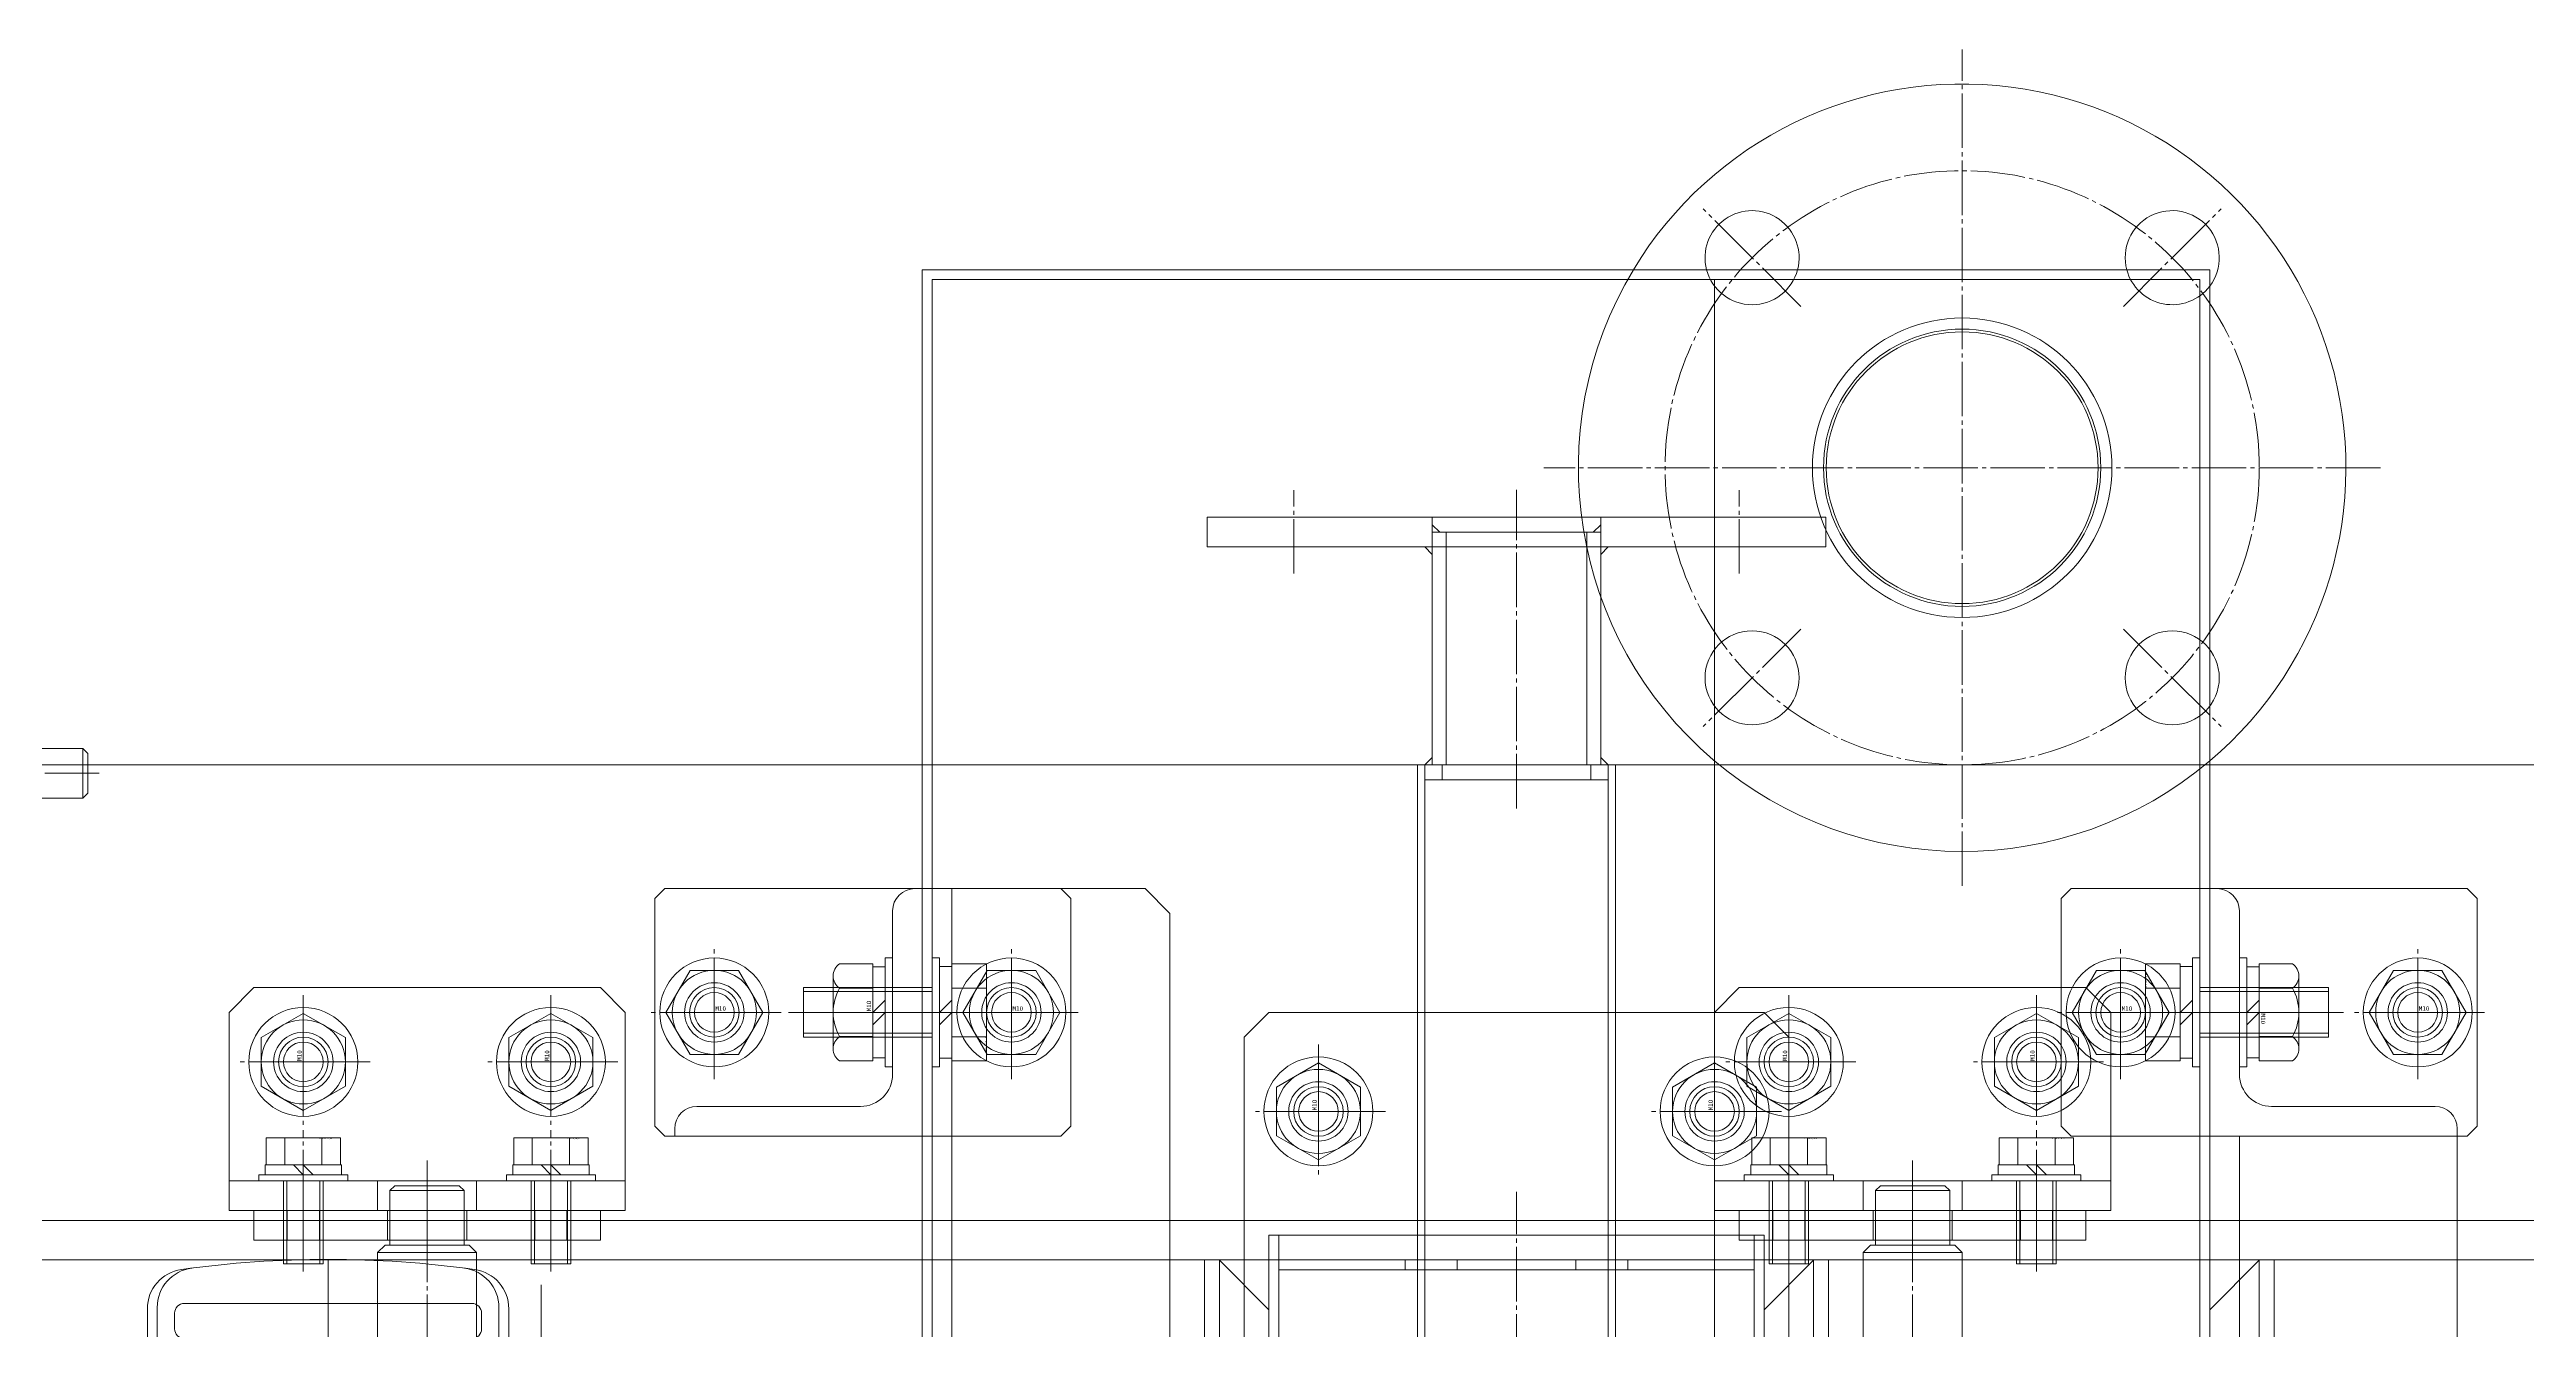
# Model space of a CAD drawing. Units: millimetres at full size. Extents: x -21196 to 21204, y -11807 to 11807.
# Drawn here: x -8276 to -7776, y -1444 to -1186 of the extents above; entities that cross this region are included whole.
import ezdxf
from ezdxf.enums import TextEntityAlignment as Align

# ---------------------------------------------------------------- set-up
doc = ezdxf.new("R2010")
doc.units = ezdxf.units.MM
doc.header["$LTSCALE"] = 0.5
doc.linetypes.add('USER4', pattern=[27.1, 22, -1.7, 1.7, -1.7])
doc.layers.add('1-0_設備-5(241129配置図菊池追記(立面図).jww)(機器配置図 260128.dwg)', color=7, linetype='Continuous', lineweight=9)
doc.styles.add('ＭＳ ゴシック', font='')
doc.styles.get('ＭＳ ゴシック').set_extended_font_data('MS Gothic')

msp = doc.modelspace()

# ---------------------------------------------------------------- linework, layer by layer
at = {"layer": '1-0_設備-5(241129配置図菊池追記(立面図).jww)(機器配置図 260128.dwg)', "linetype": 'USER4'}
for p, q in [((-7889.5215, -1354.6113), (-7889.5215, -1185.6831)), ((-7922.0952, -1237.5735), (-7941.8007, -1217.868)), ((-7856.9479, -1237.5735), (-7837.2424, -1217.868)), ((-7805.0574, -1270.1472), (-7973.9856, -1270.1472)), ((-8024.5215, -1291.5154), (-8024.5215, -1274.7023)), ((-7979.5215, -1338.9432), (-7979.5215, -1274.6367)), ((-7934.5215, -1291.5154), (-7934.5215, -1274.7023)), ((-7922.0952, -1302.7208), (-7941.8007, -1322.4263)), ((-7856.9479, -1302.7208), (-7837.2424, -1322.4263)), ((-8265.748, -1331.8471), (-8450.6373, -1331.8471)), ((-8141.5215, -1393.6594), (-8141.5215, -1366.6349)), ((-8141.5215, -1393.6594), (-8141.5215, -1366.6349)), ((-8141.5215, -1369.8581), (-8141.5215, -1390.4362)), ((-8141.5215, -1369.8581), (-8141.5215, -1390.4362)), ((-8081.5215, -1393.6594), (-8081.5215, -1366.6349)), ((-8081.5215, -1393.6594), (-8081.5215, -1366.6349)), ((-8081.5215, -1369.8581), (-8081.5215, -1390.4362)), ((-8081.5215, -1369.8581), (-8081.5215, -1390.4362)), ((-7857.5215, -1393.6594), (-7857.5215, -1366.6349)), ((-7857.5215, -1393.6594), (-7857.5215, -1366.6349)), ((-7857.5215, -1369.8581), (-7857.5215, -1390.4362)), ((-7857.5215, -1369.8581), (-7857.5215, -1390.4362)), ((-7797.5215, -1393.6594), (-7797.5215, -1366.6349)), ((-7797.5215, -1393.6594), (-7797.5215, -1366.6349)), ((-7797.5215, -1369.8581), (-7797.5215, -1390.4362)), ((-7797.5215, -1369.8581), (-7797.5215, -1390.4362)), ((-8141.5215, -1370.8061), (-8141.5215, -1389.4882)), ((-8081.5215, -1370.8061), (-8081.5215, -1389.4882)), ((-7857.5215, -1370.8061), (-7857.5215, -1389.4882)), ((-7797.5215, -1370.8061), (-7797.5215, -1389.4882)), ((-8224.5215, -1376.6349), (-8224.5215, -1403.6594)), ((-8174.5215, -1376.6349), (-8174.5215, -1403.6594)), ((-8128.0092, -1380.1471), (-8155.0338, -1380.1471)), ((-8128.0092, -1380.1471), (-8155.0338, -1380.1471)), ((-8151.8106, -1380.1471), (-8131.2324, -1380.1471)), ((-8151.8106, -1380.1471), (-8131.2324, -1380.1471)), ((-8132.1805, -1380.1471), (-8150.8626, -1380.1471)), ((-8126.5215, -1380.1472), (-8083.5215, -1380.1472)), ((-8117.5215, -1380.1472), (-8105.5215, -1380.1472)), ((-8112.7371, -1380.1471), (-8092.159, -1380.1471)), ((-8112.7371, -1380.1471), (-8092.159, -1380.1471)), ((-8103.4736, -1380.1472), (-8093.5558, -1380.1472)), ((-8068.0092, -1380.1471), (-8095.0338, -1380.1471)), ((-8068.0092, -1380.1471), (-8095.0338, -1380.1471)), ((-8091.8106, -1380.1471), (-8071.2324, -1380.1471)), ((-8091.8106, -1380.1471), (-8071.2324, -1380.1471)), ((-8072.1805, -1380.1471), (-8090.8626, -1380.1471)), ((-7924.5215, -1376.6349), (-7924.5215, -1403.6594)), ((-7874.5215, -1376.6349), (-7874.5215, -1403.6594)), ((-7844.0092, -1380.1471), (-7871.0338, -1380.1471)), ((-7844.0092, -1380.1471), (-7871.0338, -1380.1471)), ((-7847.2324, -1380.1471), (-7867.8106, -1380.1471)), ((-7847.2324, -1380.1471), (-7867.8106, -1380.1471)), ((-7848.1805, -1380.1471), (-7866.8626, -1380.1471)), ((-7812.5215, -1380.1472), (-7855.5215, -1380.1472)), ((-7826.3059, -1380.1471), (-7846.8841, -1380.1471)), ((-7826.3059, -1380.1471), (-7846.8841, -1380.1471)), ((-7845.4625, -1380.1472), (-7835.5447, -1380.1472)), ((-7821.5215, -1380.1472), (-7833.5215, -1380.1472)), ((-7784.0092, -1380.1471), (-7811.0338, -1380.1471)), ((-7784.0092, -1380.1471), (-7811.0338, -1380.1471)), ((-7787.2324, -1380.1471), (-7807.8106, -1380.1471)), ((-7787.2324, -1380.1471), (-7807.8106, -1380.1471)), ((-7788.1805, -1380.1471), (-7806.8626, -1380.1471)), ((-8224.5215, -1380.8061), (-8224.5215, -1399.4882)), ((-8224.5215, -1380.8061), (-8224.5215, -1399.4882)), ((-8174.5215, -1380.8061), (-8174.5215, -1399.4882)), ((-8174.5215, -1380.8061), (-8174.5215, -1399.4882)), ((-7924.5215, -1380.8061), (-7924.5215, -1399.4882)), ((-7924.5215, -1380.8061), (-7924.5215, -1399.4882)), ((-7874.5215, -1380.8061), (-7874.5215, -1399.4882)), ((-7874.5215, -1380.8061), (-7874.5215, -1399.4882)), ((-8211.0093, -1390.1471), (-8238.0338, -1390.1471)), ((-8233.8626, -1390.1471), (-8215.1805, -1390.1471)), ((-8215.1805, -1390.1471), (-8233.8626, -1390.1471)), ((-8161.0093, -1390.1471), (-8188.0338, -1390.1471)), ((-8165.1805, -1390.1471), (-8183.8626, -1390.1471)), ((-8165.1805, -1390.1471), (-8183.8626, -1390.1471)), ((-8019.5215, -1386.6349), (-8019.5215, -1413.6595)), ((-7939.5215, -1386.6349), (-7939.5215, -1413.6595)), ((-7911.0093, -1390.1471), (-7938.0338, -1390.1471)), ((-7933.8626, -1390.1471), (-7915.1805, -1390.1471)), ((-7915.1805, -1390.1471), (-7933.8626, -1390.1471)), ((-7861.0093, -1390.1471), (-7888.0338, -1390.1471)), ((-7865.1805, -1390.1471), (-7883.8626, -1390.1471)), ((-7865.1805, -1390.1471), (-7883.8626, -1390.1471)), ((-8019.5215, -1409.4882), (-8019.5215, -1390.8061)), ((-8019.5215, -1390.8061), (-8019.5215, -1409.4882)), ((-7939.5215, -1409.4882), (-7939.5215, -1390.8061)), ((-7939.5215, -1390.8061), (-7939.5215, -1409.4882)), ((-8006.0092, -1400.1472), (-8033.0338, -1400.1472)), ((-8010.1805, -1400.1471), (-8028.8626, -1400.1471)), ((-8010.1805, -1400.1472), (-8028.8626, -1400.1472)), ((-7926.0092, -1400.1472), (-7953.0338, -1400.1472)), ((-7930.1805, -1400.1471), (-7948.8626, -1400.1471)), ((-7930.1805, -1400.1472), (-7948.8626, -1400.1472)), ((-8224.5215, -1432.4471), (-8224.5215, -1403.9471)), ((-8174.5215, -1432.4471), (-8174.5215, -1403.9471)), ((-7924.5215, -1432.4471), (-7924.5215, -1403.9471)), ((-7874.5215, -1432.4471), (-7874.5215, -1403.9471)), ((-8224.5215, -1424.824), (-8224.5215, -1409.2868)), ((-8199.5215, -1410.0553), (-8199.5215, -3450.239)), ((-8174.5215, -1424.824), (-8174.5215, -1409.2868)), ((-7924.5215, -1424.824), (-7924.5215, -1409.2868)), ((-7899.5215, -1410.0553), (-7899.5215, -3450.239)), ((-7874.5215, -1424.824), (-7874.5215, -1409.2868)), ((-8224.5215, -1416.7578), (-8224.5215, -1429.5365)), ((-8174.5215, -1416.7578), (-8174.5215, -1429.5365)), ((-7979.5215, -3443.9101), (-7979.5215, -1416.3842)), ((-7924.5215, -1416.7578), (-7924.5215, -1429.5365)), ((-7874.5215, -1416.7578), (-7874.5215, -1429.5365))]:
    msp.add_line(p, q, dxfattribs=at)
at = {"layer": '1-0_設備-5(241129配置図菊池追記(立面図).jww)(機器配置図 260128.dwg)'}
for p, q in [((-7939.5215, -3628.1472), (-7939.5215, -1232.1472)), ((-7996.5215, -1283.1471), (-7962.5215, -1283.1471)), ((-7993.7215, -1330.1471), (-7993.7215, -1283.1471)), ((-7965.3215, -1330.1471), (-7965.3215, -1283.1471)), ((-7996.5215, -1330.1471), (-7996.5215, -1286.1471)), ((-7962.5215, -1330.1471), (-7962.5215, -1286.1471)), ((-8269.0215, -1336.8471), (-8269.0215, -1326.8471)), ((-7999.5215, -1330.1471), (-7999.5215, -1380.1472)), ((-7998.0215, -1330.1471), (-7998.0215, -3580.1471)), ((-7994.5215, -1333.1471), (-7994.5215, -1330.1471)), ((-7964.5215, -1333.1471), (-7964.5215, -1330.1471)), ((-7961.0215, -3580.1471), (-7961.0215, -1330.1471)), ((-7961.0215, -1333.1471), (-7998.0215, -1333.1471)), ((-8101.0215, -1355.1471), (-8099.5215, -1355.1471)), ((-8101.0215, -1355.1471), (-8099.5215, -1355.1471)), ((-8099.5215, -1405.1471), (-8099.5215, -1355.1471)), ((-8099.5215, -1405.1471), (-8099.5215, -1355.1471)), ((-8093.5215, -1405.1471), (-8093.5215, -1355.1471)), ((-8093.5215, -1405.1471), (-8093.5215, -1355.1471)), ((-8071.5215, -1355.1471), (-8054.5215, -1355.1471)), ((-8071.5215, -1355.1471), (-8054.5215, -1355.1471)), ((-8049.5215, -1360.1471), (-8054.5215, -1355.1471)), ((-8049.5215, -1360.1471), (-8054.5215, -1355.1471)), ((-7838.0215, -1355.1471), (-7839.5215, -1355.1471)), ((-7839.5215, -1405.1471), (-7839.5215, -1355.1471)), ((-7838.0215, -1355.1471), (-7839.5215, -1355.1471)), ((-7839.5215, -1405.1471), (-7839.5215, -1355.1471)), ((-8105.5215, -1392.6471), (-8105.5215, -1359.6471)), ((-8105.5215, -1392.6471), (-8105.5215, -1359.6471)), ((-8049.5215, -1360.1471), (-8049.5215, -3205.1471)), ((-8049.5215, -1360.1471), (-8049.5215, -3205.1471)), ((-7833.5215, -1392.6471), (-7833.5215, -1359.6471)), ((-7833.5215, -1392.6471), (-7833.5215, -1359.6471)), ((-8116.2085, -1370.3472), (-8109.5215, -1370.3472)), ((-8109.5215, -1389.9472), (-8109.5215, -1370.3472)), ((-8096.0215, -1369.1472), (-8097.5215, -1369.1472)), ((-8097.5215, -1369.1472), (-8097.5215, -1391.1472)), ((-8096.0215, -1369.1472), (-8096.0215, -1391.1472)), ((-8093.5215, -1389.9621), (-8093.5215, -1370.3322)), ((-8093.5215, -1370.3322), (-8086.5215, -1370.3322)), ((-8086.5215, -1370.3322), (-8086.5215, -1389.9621)), ((-7852.5215, -1389.9621), (-7852.5215, -1370.3322)), ((-7845.5215, -1370.3322), (-7852.5215, -1370.3322)), ((-7845.5215, -1370.3322), (-7845.5215, -1389.9621)), ((-7843.0215, -1391.1472), (-7843.0215, -1369.1472)), ((-7841.5215, -1369.1472), (-7843.0215, -1369.1472)), ((-7841.5215, -1391.1472), (-7841.5215, -1369.1472)), ((-7829.5215, -1370.3472), (-7829.5215, -1389.9472)), ((-7829.5215, -1370.3472), (-7822.8345, -1370.3472)), ((-8146.4215, -1371.6601), (-8151.3215, -1380.1471)), ((-8146.4215, -1371.6601), (-8151.3215, -1380.1471)), ((-8146.4215, -1371.6601), (-8136.6215, -1371.6601)), ((-8146.4215, -1371.6601), (-8136.6215, -1371.6601)), ((-8123.5215, -1375.1472), (-8097.5215, -1375.1472)), ((-8123.5215, -1375.1472), (-8123.5215, -1385.1472)), ((-8117.5215, -1387.4972), (-8117.5215, -1372.7972)), ((-8116.2085, -1375.2472), (-8109.5215, -1375.2472)), ((-8109.5215, -1370.9472), (-8107.0215, -1370.9472)), ((-8093.5215, -1370.8972), (-8096.0215, -1370.8972)), ((-8093.5215, -1375.2397), (-8086.5215, -1375.2397)), ((-8086.4215, -1371.6601), (-8091.3215, -1380.1471)), ((-8086.4215, -1371.6601), (-8091.3215, -1380.1471)), ((-8086.4215, -1371.6601), (-8076.6215, -1371.6601)), ((-8086.4215, -1371.6601), (-8076.6215, -1371.6601)), ((-7862.4215, -1371.6601), (-7867.3215, -1380.1471)), ((-7862.4215, -1371.6601), (-7867.3215, -1380.1471)), ((-7862.4215, -1371.6601), (-7852.6215, -1371.6601)), ((-7862.4215, -1371.6601), (-7852.6215, -1371.6601)), ((-7845.5215, -1375.2397), (-7852.5215, -1375.2397)), ((-7843.0215, -1370.8972), (-7845.5215, -1370.8972)), ((-7815.5215, -1375.1472), (-7841.5215, -1375.1472)), ((-7832.0215, -1370.9472), (-7829.5215, -1370.9472)), ((-7829.5215, -1375.2472), (-7822.8345, -1375.2472)), ((-7821.5215, -1372.7972), (-7821.5215, -1387.4972)), ((-7815.5215, -1385.1472), (-7815.5215, -1375.1472)), ((-7802.4215, -1371.6601), (-7807.3215, -1380.1471)), ((-7802.4215, -1371.6601), (-7807.3215, -1380.1471)), ((-7802.4215, -1371.6601), (-7792.6215, -1371.6601)), ((-7802.4215, -1371.6601), (-7792.6215, -1371.6601)), ((-8123.5215, -1375.9592), (-8097.5215, -1375.9592)), ((-8109.5215, -1380.1472), (-8107.0215, -1377.6472)), ((-8107.0215, -1380.1472), (-8109.5215, -1382.6472)), ((-8096.0215, -1380.1472), (-8093.5215, -1377.6472)), ((-8093.5215, -1380.1472), (-8096.0215, -1382.6472)), ((-7845.5215, -1380.1472), (-7843.0215, -1377.6472)), ((-7843.0215, -1380.1472), (-7845.5215, -1382.6472)), ((-7815.5215, -1375.9592), (-7841.5215, -1375.9592)), ((-7832.0215, -1380.1472), (-7829.5215, -1377.6472)), ((-7829.5215, -1380.1472), (-7832.0215, -1382.6472)), ((-8233.0085, -1395.0471), (-8233.0085, -1385.2471)), ((-8183.0085, -1395.0471), (-8183.0085, -1385.2471)), ((-8123.5215, -1384.3352), (-8097.5215, -1384.3352)), ((-8123.5215, -1385.1472), (-8097.5215, -1385.1472)), ((-8109.5215, -1385.0472), (-8116.2085, -1385.0472)), ((-8093.5215, -1385.0546), (-8086.5215, -1385.0546)), ((-7933.0085, -1395.0471), (-7933.0085, -1385.2471)), ((-7883.0085, -1395.0471), (-7883.0085, -1385.2471)), ((-7845.5215, -1385.0547), (-7852.5215, -1385.0547)), ((-7815.5215, -1384.3352), (-7841.5215, -1384.3352)), ((-7815.5215, -1385.1472), (-7841.5215, -1385.1472)), ((-7822.8345, -1385.0472), (-7829.5215, -1385.0472)), ((-8109.5215, -1389.9472), (-8116.2085, -1389.9472)), ((-8107.0215, -1389.3472), (-8109.5215, -1389.3472)), ((-8096.0215, -1389.3972), (-8093.5215, -1389.3972)), ((-8093.5215, -1389.9621), (-8086.5215, -1389.9621)), ((-7845.5215, -1389.9621), (-7852.5215, -1389.9621)), ((-7845.5215, -1389.3972), (-7843.0215, -1389.3972)), ((-7829.5215, -1389.3472), (-7832.0215, -1389.3472)), ((-7822.8345, -1389.9472), (-7829.5215, -1389.9472)), ((-8233.0085, -1395.0471), (-8224.5215, -1399.9471)), ((-8183.0085, -1395.0471), (-8174.5215, -1399.9471)), ((-8097.5215, -1391.1472), (-8096.0215, -1391.1472)), ((-8028.0085, -1405.0472), (-8028.0085, -1395.2472)), ((-7948.0085, -1405.0472), (-7948.0085, -1395.2472)), ((-7933.0085, -1395.0471), (-7924.5215, -1399.9471)), ((-7883.0085, -1395.0471), (-7874.5215, -1399.9471)), ((-7843.0215, -1391.1472), (-7841.5215, -1391.1472)), ((-8145.0215, -1399.1471), (-8112.0215, -1399.1471)), ((-8145.0215, -1399.1471), (-8112.0215, -1399.1471)), ((-7794.0215, -1399.1471), (-7827.0215, -1399.1471)), ((-7794.0215, -1399.1471), (-7827.0215, -1399.1471)), ((-8232.0271, -1405.4471), (-8217.016, -1405.4471)), ((-8232.0271, -1410.9471), (-8232.0271, -1405.4471)), ((-8228.2743, -1410.9471), (-8228.2743, -1405.4471)), ((-8220.7688, -1410.9471), (-8220.7688, -1405.4471)), ((-8217.016, -1410.9471), (-8217.016, -1405.4471)), ((-8182.0271, -1405.4471), (-8167.016, -1405.4471)), ((-8182.0271, -1410.9471), (-8182.0271, -1405.4471)), ((-8178.2743, -1410.9471), (-8178.2743, -1405.4471)), ((-8170.7688, -1410.9471), (-8170.7688, -1405.4471)), ((-8167.016, -1410.9471), (-8167.016, -1405.4471)), ((-8149.5215, -1403.6471), (-8149.5215, -1405.1471)), ((-8149.5215, -1403.6471), (-8149.5215, -1405.1471)), ((-8099.5215, -1405.1471), (-8149.5215, -1405.1471)), ((-8099.5215, -1405.1471), (-8149.5215, -1405.1471)), ((-8099.5215, -1405.1471), (-8099.5215, -3455.1471)), ((-8099.5215, -1405.1471), (-8099.5215, -3455.1471)), ((-8093.5215, -1405.1471), (-8093.5215, -3455.1471)), ((-8093.5215, -1405.1471), (-8093.5215, -3455.1471)), ((-8028.0085, -1405.0472), (-8019.5215, -1409.9472)), ((-7948.0085, -1405.0472), (-7939.5215, -1409.9472)), ((-7932.0271, -1405.4471), (-7917.016, -1405.4471)), ((-7932.0271, -1410.9471), (-7932.0271, -1405.4471)), ((-7928.2743, -1410.9471), (-7928.2743, -1405.4471)), ((-7920.7688, -1410.9471), (-7920.7688, -1405.4471)), ((-7917.016, -1410.9471), (-7917.016, -1405.4471)), ((-7882.0271, -1405.4471), (-7867.016, -1405.4471)), ((-7882.0271, -1410.9471), (-7882.0271, -1405.4471)), ((-7878.2743, -1410.9471), (-7878.2743, -1405.4471)), ((-7870.7688, -1410.9471), (-7870.7688, -1405.4471)), ((-7867.016, -1410.9471), (-7867.016, -1405.4471)), ((-7839.5215, -1405.1471), (-7839.5215, -3455.1471)), ((-7839.5215, -1405.1471), (-7789.5215, -1405.1471)), ((-7839.5215, -1405.1471), (-7839.5215, -3455.1471)), ((-7839.5215, -1405.1471), (-7789.5215, -1405.1471)), ((-7833.5215, -1405.1471), (-7833.5215, -3455.1471)), ((-7833.5215, -1405.1471), (-7833.5215, -3455.1471)), ((-7789.5215, -1403.6471), (-7789.5215, -1405.1471)), ((-7789.5215, -1403.6471), (-7789.5215, -1405.1471)), ((-7789.5215, -1405.1471), (-7789.5215, -3455.1471)), ((-7789.5215, -1405.1471), (-7789.5215, -3455.1471)), ((-8159.5215, -1414.1471), (-8239.5215, -1414.1471)), ((-8233.5215, -1412.9471), (-8215.5215, -1412.9471)), ((-8233.5215, -1412.9471), (-8233.5215, -1414.1471)), ((-8233.5215, -1414.1471), (-8215.5215, -1414.1471)), ((-8232.2215, -1410.9471), (-8232.2215, -1412.9471)), ((-8216.8215, -1410.9471), (-8232.2215, -1410.9471)), ((-8228.5215, -1430.9471), (-8228.5215, -1414.1471)), ((-8227.845, -1430.9471), (-8227.845, -1414.1471)), ((-8224.5215, -1412.9471), (-8226.5215, -1410.9471)), ((-8224.5215, -1410.9471), (-8222.5215, -1412.9471)), ((-8221.198, -1430.9471), (-8221.198, -1414.1471)), ((-8220.5215, -1430.9471), (-8220.5215, -1414.1471)), ((-8216.8215, -1412.9471), (-8216.8215, -1410.9471)), ((-8215.5215, -1414.1471), (-8215.5215, -1412.9471)), ((-8209.5215, -1420.1471), (-8209.5215, -1414.1471)), ((-8199.5215, -1420.1471), (-8199.5215, -1414.1471)), ((-8189.5215, -1420.1471), (-8189.5215, -1414.1471)), ((-8183.5215, -1412.9471), (-8165.5215, -1412.9471)), ((-8183.5215, -1412.9471), (-8183.5215, -1414.1471)), ((-8183.5215, -1414.1471), (-8165.5215, -1414.1471)), ((-8182.2215, -1410.9471), (-8182.2215, -1412.9471)), ((-8166.8215, -1410.9471), (-8182.2215, -1410.9471)), ((-8178.5215, -1430.9471), (-8178.5215, -1414.1471)), ((-8177.845, -1430.9471), (-8177.845, -1414.1471)), ((-8174.5215, -1412.9471), (-8176.5215, -1410.9471)), ((-8174.5215, -1410.9471), (-8172.5215, -1412.9471)), ((-8171.198, -1430.9471), (-8171.198, -1414.1471)), ((-8170.5215, -1430.9471), (-8170.5215, -1414.1471)), ((-8166.8215, -1412.9471), (-8166.8215, -1410.9471)), ((-8165.5215, -1414.1471), (-8165.5215, -1412.9471)), ((-7859.5215, -1414.1471), (-7939.5215, -1414.1471)), ((-7933.5215, -1412.9471), (-7915.5215, -1412.9471)), ((-7933.5215, -1412.9471), (-7933.5215, -1414.1471)), ((-7933.5215, -1414.1471), (-7915.5215, -1414.1471)), ((-7932.2215, -1410.9471), (-7932.2215, -1412.9471)), ((-7916.8215, -1410.9471), (-7932.2215, -1410.9471)), ((-7928.5215, -1430.9471), (-7928.5215, -1414.1471)), ((-7927.845, -1430.9471), (-7927.845, -1414.1471)), ((-7924.5215, -1412.9471), (-7926.5215, -1410.9471)), ((-7924.5215, -1410.9471), (-7922.5215, -1412.9471)), ((-7921.198, -1430.9471), (-7921.198, -1414.1471)), ((-7920.5215, -1430.9471), (-7920.5215, -1414.1471)), ((-7916.8215, -1412.9471), (-7916.8215, -1410.9471)), ((-7915.5215, -1414.1471), (-7915.5215, -1412.9471)), ((-7909.5215, -1420.1471), (-7909.5215, -1414.1471)), ((-7899.5215, -1420.1471), (-7899.5215, -1414.1471)), ((-7889.5215, -1420.1471), (-7889.5215, -1414.1471)), ((-7883.5215, -1412.9471), (-7865.5215, -1412.9471)), ((-7883.5215, -1412.9471), (-7883.5215, -1414.1471)), ((-7883.5215, -1414.1471), (-7865.5215, -1414.1471)), ((-7882.2215, -1410.9471), (-7882.2215, -1412.9471)), ((-7866.8215, -1410.9471), (-7882.2215, -1410.9471)), ((-7878.5215, -1430.9471), (-7878.5215, -1414.1471)), ((-7877.845, -1430.9471), (-7877.845, -1414.1471)), ((-7874.5215, -1412.9471), (-7876.5215, -1410.9471)), ((-7874.5215, -1410.9471), (-7872.5215, -1412.9471)), ((-7871.198, -1430.9471), (-7871.198, -1414.1471)), ((-7870.5215, -1430.9471), (-7870.5215, -1414.1471)), ((-7866.8215, -1412.9471), (-7866.8215, -1410.9471)), ((-7865.5215, -1414.1471), (-7865.5215, -1412.9471)), ((-8228.5215, -1420.1471), (-8228.5215, -1426.1471)), ((-8227.7715, -1420.1471), (-8227.7715, -1426.1471)), ((-8221.2715, -1420.1471), (-8221.2715, -1426.1471)), ((-8220.5215, -1420.1471), (-8220.5215, -1426.1471)), ((-8207.5215, -1420.1471), (-8207.5215, -1426.1471)), ((-8207.0215, -1416.1471), (-8192.0215, -1416.1471)), ((-8199.5215, -1420.1471), (-8199.5215, -1426.1471)), ((-8191.5215, -1420.1471), (-8191.5215, -1426.1471)), ((-8178.5215, -1420.1471), (-8178.5215, -1426.1471)), ((-8177.7715, -1420.1471), (-8177.7715, -1426.1471)), ((-8171.2715, -1420.1471), (-8171.2715, -1426.1471)), ((-8170.5215, -1420.1471), (-8170.5215, -1426.1471)), ((-7928.5215, -1420.1471), (-7928.5215, -1426.1471)), ((-7927.7715, -1420.1471), (-7927.7715, -1426.1471)), ((-7921.2715, -1420.1471), (-7921.2715, -1426.1471)), ((-7920.5215, -1420.1471), (-7920.5215, -1426.1471)), ((-7907.5215, -1420.1471), (-7907.5215, -1426.1471)), ((-7907.0215, -1416.1471), (-7892.0215, -1416.1471)), ((-7899.5215, -1420.1471), (-7899.5215, -1426.1471)), ((-7891.5215, -1420.1471), (-7891.5215, -1426.1471)), ((-7878.5215, -1420.1471), (-7878.5215, -1426.1471)), ((-7877.7715, -1420.1471), (-7877.7715, -1426.1471)), ((-7871.2715, -1420.1471), (-7871.2715, -1426.1471)), ((-7870.5215, -1420.1471), (-7870.5215, -1426.1471)), ((-9209.5215, -1422.1471), (-6709.5215, -1422.1471)), ((-9209.5215, -1422.1471), (-6709.5215, -1422.1471)), ((-9209.5215, -1422.1471), (-6709.5215, -1422.1471)), ((-8027.5215, -1425.1472), (-8027.5215, -3435.1472)), ((-7931.5215, -3435.1472), (-7931.5215, -1425.1472)), ((-8219.5215, -1430.0271), (-8219.5215, -1466.0271)), ((-8209.5215, -1428.6471), (-8189.5215, -1428.6471)), ((-8039.5215, -1430.1977), (-8029.5215, -1440.1977)), ((-7931.5215, -1430.1472), (-8027.5215, -1430.1472)), ((-7931.5215, -1430.1472), (-8027.5215, -1430.1472)), ((-8002.0215, -1430.1472), (-8002.0215, -1432.1472)), ((-7991.5215, -1430.1472), (-7991.5215, -1432.1472)), ((-7967.5215, -1430.1472), (-7967.5215, -1432.1472)), ((-7957.0215, -1430.1472), (-7957.0215, -1432.1472)), ((-7919.5215, -1430.1977), (-7929.5215, -1440.1977)), ((-7909.5215, -1428.6471), (-7889.5215, -1428.6471)), ((-7829.5215, -1430.1977), (-7839.5215, -1440.1977)), ((-8228.5215, -1430.9471), (-8220.5215, -1430.9471)), ((-8178.5215, -1430.9471), (-8170.5215, -1430.9471)), ((-8176.5215, -3425.1471), (-8176.5215, -1435.1471)), ((-7931.5215, -1432.1472), (-8027.5215, -1432.1472)), ((-7928.5215, -1430.9471), (-7920.5215, -1430.9471)), ((-7878.5215, -1430.9471), (-7870.5215, -1430.9471)), ((-8254.0215, -1439.7304), (-8254.0215, -1451.563)), ((-8190.5215, -1438.9106), (-8248.5215, -1438.9106)), ((-8185.0215, -1439.7304), (-8185.0215, -1451.563)), ((-8183.0215, -1439.9984), (-8183.0215, -1466.0271)), ((-8250.5215, -1440.9106), (-8250.5215, -1444.0271)), ((-8188.5215, -1444.0271), (-8188.5215, -1440.9106))]:
    msp.add_line(p, q, dxfattribs=at)
for points in [[(-7839.5215, -3630.1472), (-7839.5215, -1230.1472), (-8099.5215, -1230.1472), (-8099.5215, -3630.1472)], [(-7841.5215, -3628.1472), (-7841.5215, -1232.1472), (-8097.5215, -1232.1472), (-8097.5215, -3628.1472)], [(-8042.0215, -1286.1471), (-8042.0215, -1280.1471), (-7917.0215, -1280.1471), (-7917.0215, -1286.1471)], [(-7917.0215, -1280.1471), (-7917.0215, -1286.1471), (-8042.0215, -1286.1471), (-8042.0215, -1280.1471)], [(-7996.5215, -1283.1471), (-7995.0215, -1283.1471), (-7996.5215, -1281.6471)], [(-7962.5215, -1283.1471), (-7964.0215, -1283.1471), (-7962.5215, -1281.6471)], [(-7996.5215, -1286.1471), (-7996.5215, -1287.6471), (-7998.0215, -1286.1471)], [(-7962.5215, -1286.1471), (-7962.5215, -1287.6471), (-7961.0215, -1286.1471)], [(-9209.5215, -1330.1471), (-6709.5215, -1330.1471), (-6709.5215, -1430.1471), (-9209.5215, -1430.1471)], [(-9209.5215, -1330.1471), (-6709.5215, -1330.1471), (-6709.5215, -1430.1471), (-9209.5215, -1430.1471)], [(-9209.5215, -1330.1471), (-6709.5215, -1330.1471), (-6709.5215, -1430.1471), (-9209.5215, -1430.1471)], [(-8448.0215, -1326.8471), (-8269.0215, -1326.8471), (-8268.0215, -1327.8471), (-8268.0215, -1335.8471), (-8269.0215, -1336.8471), (-8448.0215, -1336.8471)], [(-7959.5215, -1330.1471), (-7959.5215, -3580.1471), (-7999.5215, -3580.1471), (-7999.5215, -1330.1471)], [(-7996.5215, -1330.1471), (-7996.5215, -1328.6471), (-7998.0215, -1330.1471)], [(-7962.5215, -1330.1471), (-7962.5215, -1328.6471), (-7961.0215, -1330.1471)], [(-8071.5215, -1405.1471), (-8151.5215, -1405.1471), (-8153.5215, -1403.1471), (-8153.5215, -1357.1471), (-8151.5215, -1355.1471), (-8071.5215, -1355.1471), (-8069.5215, -1357.1471), (-8069.5215, -1403.1471)], [(-8071.5215, -1405.1471), (-8151.5215, -1405.1471), (-8153.5215, -1403.1471), (-8153.5215, -1357.1471), (-8151.5215, -1355.1471), (-8071.5215, -1355.1471), (-8069.5215, -1357.1471), (-8069.5215, -1403.1471)], [(-7867.5215, -1405.1471), (-7787.5215, -1405.1471), (-7785.5215, -1403.1471), (-7785.5215, -1357.1471), (-7787.5215, -1355.1471), (-7867.5215, -1355.1471), (-7869.5215, -1357.1471), (-7869.5215, -1403.1471)], [(-7867.5215, -1405.1471), (-7787.5215, -1405.1471), (-7785.5215, -1403.1471), (-7785.5215, -1357.1471), (-7787.5215, -1355.1471), (-7867.5215, -1355.1471), (-7869.5215, -1357.1471), (-7869.5215, -1403.1471)], [(-8107.0215, -1391.1472), (-8107.0215, -1369.1472), (-8105.5215, -1369.1472), (-8105.5215, -1391.1472)], [(-7832.0215, -1369.1472), (-7832.0215, -1391.1472), (-7833.5215, -1391.1472), (-7833.5215, -1369.1472)], [(-8159.5215, -1420.1471), (-8239.5215, -1420.1471), (-8239.5215, -1380.1471), (-8234.5215, -1375.1471), (-8164.5215, -1375.1471), (-8159.5215, -1380.1471)], [(-7859.5215, -1420.1471), (-7939.5215, -1420.1471), (-7939.5215, -1380.1471), (-7934.5215, -1375.1471), (-7864.5215, -1375.1471), (-7859.5215, -1380.1471)], [(-7924.5215, -1475.1472), (-7924.5215, -1385.1472), (-7929.5215, -1380.1472), (-8029.5215, -1380.1472), (-8034.5215, -1385.1472), (-8034.5215, -1475.1472), (-8029.5215, -1480.1472), (-7929.5215, -1480.1472)], [(-8164.5215, -1420.1471), (-8164.5215, -1426.1471), (-8234.5215, -1426.1471), (-8234.5215, -1420.1471)], [(-7864.5215, -1420.1471), (-7864.5215, -1426.1471), (-7934.5215, -1426.1471), (-7934.5215, -1420.1471)], [(-8189.5215, -3431.6471), (-8189.5215, -1428.6471), (-8191.0215, -1427.1471), (-8208.0215, -1427.1471), (-8209.5215, -1428.6471), (-8209.5215, -3431.6471), (-8208.0215, -3433.1471), (-8191.0215, -3433.1471)], [(-8039.5215, -1430.1472), (-8042.5215, -1430.1472), (-8042.5215, -3430.1472), (-8039.5215, -3430.1472)], [(-8029.5215, -1430.1472), (-8039.5215, -1430.1472), (-8039.5215, -3430.1472), (-8029.5215, -3430.1472)], [(-7929.5215, -1430.1472), (-7919.5215, -1430.1472), (-7919.5215, -3430.1472), (-7929.5215, -3430.1472)], [(-7919.5215, -1430.1472), (-7916.5215, -1430.1472), (-7916.5215, -3430.1472), (-7919.5215, -3430.1472)], [(-7889.5215, -3431.6471), (-7889.5215, -1428.6471), (-7891.0215, -1427.1471), (-7908.0215, -1427.1471), (-7909.5215, -1428.6471), (-7909.5215, -3431.6471), (-7908.0215, -3433.1471), (-7891.0215, -3433.1471)], [(-7839.5215, -1430.1472), (-7829.5215, -1430.1472), (-7829.5215, -3430.1472), (-7839.5215, -3430.1472)], [(-7829.5215, -1430.1472), (-7826.5215, -1430.1472), (-7826.5215, -3430.1472), (-7829.5215, -3430.1472)]]:
    msp.add_lwpolyline(points, close=True, dxfattribs=at)
for points in [[(-7996.5215, -1330.1471), (-7996.5215, -1286.1471), (-7996.5215, -1280.1471)], [(-7962.5215, -1330.1471), (-7962.5215, -1286.1471), (-7962.5215, -1280.1471)], [(-7999.5215, -1330.1471), (-7959.5215, -1330.1471), (-7959.5215, -1380.1472)], [(-8136.6215, -1388.6341), (-8131.7215, -1380.1471), (-8136.6215, -1371.6601)], [(-8136.6215, -1388.6341), (-8131.7215, -1380.1471), (-8136.6215, -1371.6601)], [(-8076.6215, -1388.6341), (-8071.7215, -1380.1471), (-8076.6215, -1371.6601)], [(-8076.6215, -1388.6341), (-8071.7215, -1380.1471), (-8076.6215, -1371.6601)], [(-7852.6215, -1388.6341), (-7847.7215, -1380.1471), (-7852.6215, -1371.6601)], [(-7852.6215, -1388.6341), (-7847.7215, -1380.1471), (-7852.6215, -1371.6601)], [(-7792.6215, -1388.6341), (-7787.7215, -1380.1471), (-7792.6215, -1371.6601)], [(-7792.6215, -1388.6341), (-7787.7215, -1380.1471), (-7792.6215, -1371.6601)], [(-8216.0345, -1385.2471), (-8224.5215, -1380.3471), (-8233.0085, -1385.2471)], [(-8166.0345, -1385.2471), (-8174.5215, -1380.3471), (-8183.0085, -1385.2471)], [(-8151.3215, -1380.1471), (-8146.4215, -1388.6341), (-8136.6215, -1388.6341)], [(-8151.3215, -1380.1471), (-8146.4215, -1388.6341), (-8136.6215, -1388.6341)], [(-8091.3215, -1380.1471), (-8086.4215, -1388.6341), (-8076.6215, -1388.6341)], [(-8091.3215, -1380.1471), (-8086.4215, -1388.6341), (-8076.6215, -1388.6341)], [(-7916.0345, -1385.2471), (-7924.5215, -1380.3471), (-7933.0085, -1385.2471)], [(-7866.0345, -1385.2471), (-7874.5215, -1380.3471), (-7883.0085, -1385.2471)], [(-7867.3215, -1380.1471), (-7862.4215, -1388.6341), (-7852.6215, -1388.6341)], [(-7867.3215, -1380.1471), (-7862.4215, -1388.6341), (-7852.6215, -1388.6341)], [(-7807.3215, -1380.1471), (-7802.4215, -1388.6341), (-7792.6215, -1388.6341)], [(-7807.3215, -1380.1471), (-7802.4215, -1388.6341), (-7792.6215, -1388.6341)], [(-8224.5215, -1399.9471), (-8216.0345, -1395.0471), (-8216.0345, -1385.2471)], [(-8174.5215, -1399.9471), (-8166.0345, -1395.0471), (-8166.0345, -1385.2471)], [(-7924.5215, -1399.9471), (-7916.0345, -1395.0471), (-7916.0345, -1385.2471)], [(-7874.5215, -1399.9471), (-7866.0345, -1395.0471), (-7866.0345, -1385.2471)], [(-8011.0345, -1395.2472), (-8019.5215, -1390.3472), (-8028.0085, -1395.2472)], [(-7931.0345, -1395.2472), (-7939.5215, -1390.3472), (-7948.0085, -1395.2472)], [(-8019.5215, -1409.9472), (-8011.0345, -1405.0472), (-8011.0345, -1395.2472)], [(-7939.5215, -1409.9472), (-7931.0345, -1405.0472), (-7931.0345, -1395.2472)], [(-8192.0215, -1427.1471), (-8192.0215, -1416.1471), (-8193.0215, -1415.1471), (-8206.0215, -1415.1471), (-8207.0215, -1416.1471), (-8207.0215, -1427.1471)], [(-7892.0215, -1427.1471), (-7892.0215, -1416.1471), (-7893.0215, -1415.1471), (-7906.0215, -1415.1471), (-7907.0215, -1416.1471), (-7907.0215, -1427.1471)], [(-7929.5215, -1480.1472), (-7929.5215, -1425.1472), (-8029.5215, -1425.1472), (-8029.5215, -1480.1472)], [(-8256.0215, -1439.9984), (-8256.0215, -1466.0271), (-8183.0215, -1466.0271)]]:
    msp.add_lwpolyline(points, dxfattribs=at)
at = {"layer": '1-0_設備-5(241129配置図菊池追記(立面図).jww)(機器配置図 260128.dwg)', "linetype": 'USER4'}
msp.add_circle((-7889.5215, -1270.1472), 60, dxfattribs=at)
at = {"layer": '1-0_設備-5(241129配置図菊池追記(立面図).jww)(機器配置図 260128.dwg)'}
for centre, radius in [((-7889.5215, -1270.1472), 30.25), ((-7889.5215, -1270.1472), 28), ((-7889.5215, -1270.1472), 27.45), ((-7931.9479, -1312.5736), 9.5), ((-7847.0951, -1312.5736), 9.5), ((-8141.5215, -1380.1471), 11), ((-8141.5215, -1380.1471), 11), ((-8081.5215, -1380.1471), 11), ((-8081.5215, -1380.1471), 11), ((-7857.5215, -1380.1471), 11), ((-7857.5215, -1380.1471), 11), ((-7797.5215, -1380.1471), 11), ((-7797.5215, -1380.1471), 11), ((-8141.5215, -1380.1471), 8.487), ((-8141.5215, -1380.1471), 8.487), ((-8141.5215, -1380.1471), 6), ((-8141.5215, -1380.1471), 6), ((-8141.5215, -1380.1471), 6), ((-8141.5215, -1380.1471), 5), ((-8141.5215, -1380.1471), 5), ((-8081.5215, -1380.1471), 8.487), ((-8081.5215, -1380.1471), 8.487), ((-8081.5215, -1380.1471), 6), ((-8081.5215, -1380.1471), 6), ((-8081.5215, -1380.1471), 6), ((-8081.5215, -1380.1471), 5), ((-8081.5215, -1380.1471), 5), ((-7857.5215, -1380.1471), 8.487), ((-7857.5215, -1380.1471), 8.487), ((-7857.5215, -1380.1471), 6), ((-7857.5215, -1380.1471), 6), ((-7857.5215, -1380.1471), 6), ((-7857.5215, -1380.1471), 5), ((-7857.5215, -1380.1471), 5), ((-7797.5215, -1380.1471), 8.487), ((-7797.5215, -1380.1471), 8.487), ((-7797.5215, -1380.1471), 6), ((-7797.5215, -1380.1471), 6), ((-7797.5215, -1380.1471), 6), ((-7797.5215, -1380.1471), 5), ((-7797.5215, -1380.1471), 5), ((-8224.5215, -1390.1471), 11), ((-8174.5215, -1390.1471), 11), ((-8141.5215, -1380.1471), 4), ((-8141.5215, -1380.1471), 4), ((-8081.5215, -1380.1471), 4), ((-8081.5215, -1380.1471), 4), ((-7924.5215, -1390.1471), 11), ((-7874.5215, -1390.1471), 11), ((-7857.5215, -1380.1471), 4), ((-7857.5215, -1380.1471), 4), ((-7797.5215, -1380.1471), 4), ((-7797.5215, -1380.1471), 4), ((-8224.5215, -1390.1471), 8.487), ((-8224.5215, -1390.1471), 6), ((-8224.5215, -1390.1471), 6), ((-8224.5215, -1390.1471), 5), ((-8174.5215, -1390.1471), 8.487), ((-8174.5215, -1390.1471), 6), ((-8174.5215, -1390.1471), 6), ((-8174.5215, -1390.1471), 5), ((-7924.5215, -1390.1471), 8.487), ((-7924.5215, -1390.1471), 6), ((-7924.5215, -1390.1471), 6), ((-7924.5215, -1390.1471), 5), ((-7874.5215, -1390.1471), 8.487), ((-7874.5215, -1390.1471), 6), ((-7874.5215, -1390.1471), 6), ((-7874.5215, -1390.1471), 5), ((-8224.5215, -1390.1471), 4), ((-8174.5215, -1390.1471), 4), ((-8019.5215, -1400.1472), 11), ((-7939.5215, -1400.1472), 11), ((-7924.5215, -1390.1471), 4), ((-7874.5215, -1390.1471), 4), ((-8019.5215, -1400.1472), 8.487), ((-8019.5215, -1400.1471), 6), ((-8019.5215, -1400.1472), 6), ((-8019.5215, -1400.1472), 5), ((-7939.5215, -1400.1472), 8.487), ((-7939.5215, -1400.1471), 6), ((-7939.5215, -1400.1472), 6), ((-7939.5215, -1400.1472), 5), ((-8019.5215, -1400.1472), 4), ((-7939.5215, -1400.1472), 4)]:
    msp.add_circle(centre, radius, dxfattribs=at)
for centre, radius, start, end in [((-7889.5215, -1270.1472), 77.5, 310.178, 148.927), ((-7931.9479, -1227.7208), 9.5, 345.202, 194.798), ((-7847.0951, -1227.7208), 9.5, 322.865, 194.798), ((-7889.5215, -1270.1472), 77.5, 148.927, 310.178), ((-7931.9479, -1227.7208), 9.5, 194.798, 345.202), ((-7847.0951, -1227.7208), 9.5, 194.798, 322.865), ((-8101.0215, -1359.6471), 4.5, 90, 180), ((-8101.0215, -1359.6471), 4.5, 90, 180), ((-7838.0215, -1359.6471), 4.5, 0, 90), ((-7838.0215, -1359.6471), 4.5, 0, 90), ((-8114.5795, -1372.7972), 2.942, 123.626, 236.374), ((-7824.4635, -1372.7972), 2.942, 303.626, 56.374), ((-8107.7215, -1380.1472), 9.8, 150, 210), ((-7831.3215, -1380.1472), 9.8, 330, 30), ((-8114.5795, -1387.4972), 2.942, 123.626, 236.374), ((-7824.4635, -1387.4972), 2.942, 303.626, 56.374), ((-8112.0215, -1392.6471), 6.5, 270, 0), ((-8112.0215, -1392.6471), 6.5, 270, 0), ((-7827.0215, -1392.6471), 6.5, 180, 270), ((-7827.0215, -1392.6471), 6.5, 180, 270), ((-8145.0215, -1403.6471), 4.5, 90, 180), ((-8145.0215, -1403.6471), 4.5, 90, 180), ((-7794.0215, -1403.6471), 4.5, 0, 90), ((-7794.0215, -1403.6471), 4.5, 0, 90), ((-8219.5215, -1645.0271), 215, 82.086, 97.914), ((-8248.0215, -1439.9984), 8, 97.914, 180), ((-8246.0215, -1439.7304), 8, 97.355, 180), ((-8193.0215, -1439.7304), 8, 0, 82.645), ((-8191.0215, -1439.9984), 8, 0, 82.086), ((-8248.5215, -1440.9106), 2, 90, 180), ((-8190.5215, -1440.9106), 2, 0, 90), ((-8248.5215, -1444.0271), 2, 180, 270), ((-8190.5215, -1444.0271), 2, 270, 0)]:
    msp.add_arc(centre, radius, start, end, dxfattribs=at)

# ---------------------------------------------------------------- texts
at = {"layer": '1-0_設備-5(241129配置図菊池追記(立面図).jww)(機器配置図 260128.dwg)', "style": 'ＭＳ ゴシック'}
for s, height, rotation, p in [('BT-M10x30L,SW,PW', 0.2203, 90, (-7852.1822, -1375.1089)), ('M10', 0.918, 90, (-8109.5848, -1379.94)), ('M10', 0.918, 270, (-7829.4583, -1380.3543)), ('BT-M10x30L,SW,PW', 0.2203, 270, (-8086.8609, -1385.1855)), ('M10', 0.918, 90, (-8224.5848, -1389.94)), ('M10', 0.918, 90, (-8174.5848, -1389.94)), ('M10', 0.918, 90, (-7924.5848, -1389.94)), ('M10', 0.918, 90, (-7874.5848, -1389.94)), ('M10', 0.918, 90, (-8019.5848, -1399.94)), ('M10', 0.918, 90, (-7939.5848, -1399.94))]:
    msp.add_text(s, height=height, rotation=rotation, dxfattribs=at).set_placement(p, align=Align.BOTTOM_LEFT)
for s, height, p in [('M10', 0.918, (-8141.3144, -1380.0839)), ('M10', 0.918, (-8141.3144, -1380.0839)), ('M10', 0.918, (-8081.3144, -1380.0839)), ('M10', 0.918, (-8081.3144, -1380.0839)), ('M10', 0.918, (-7857.3144, -1380.0839)), ('M10', 0.918, (-7857.3144, -1380.0839)), ('M10', 0.918, (-7797.3144, -1380.0839)), ('M10', 0.918, (-7797.3144, -1380.0839)), ('BT-M8x20L,SW,PW', 0.2203, (-8221.3819, -1405.7865)), ('BT-M8x20L,SW,PW', 0.2203, (-8171.3819, -1405.7865)), ('BT-M8x20L,SW,PW', 0.2203, (-7921.3819, -1405.7865)), ('BT-M8x20L,SW,PW', 0.2203, (-7871.3819, -1405.7865))]:
    msp.add_text(s, height=height, dxfattribs=at).set_placement(p, align=Align.BOTTOM_LEFT)

doc.saveas('drawing.dxf')
